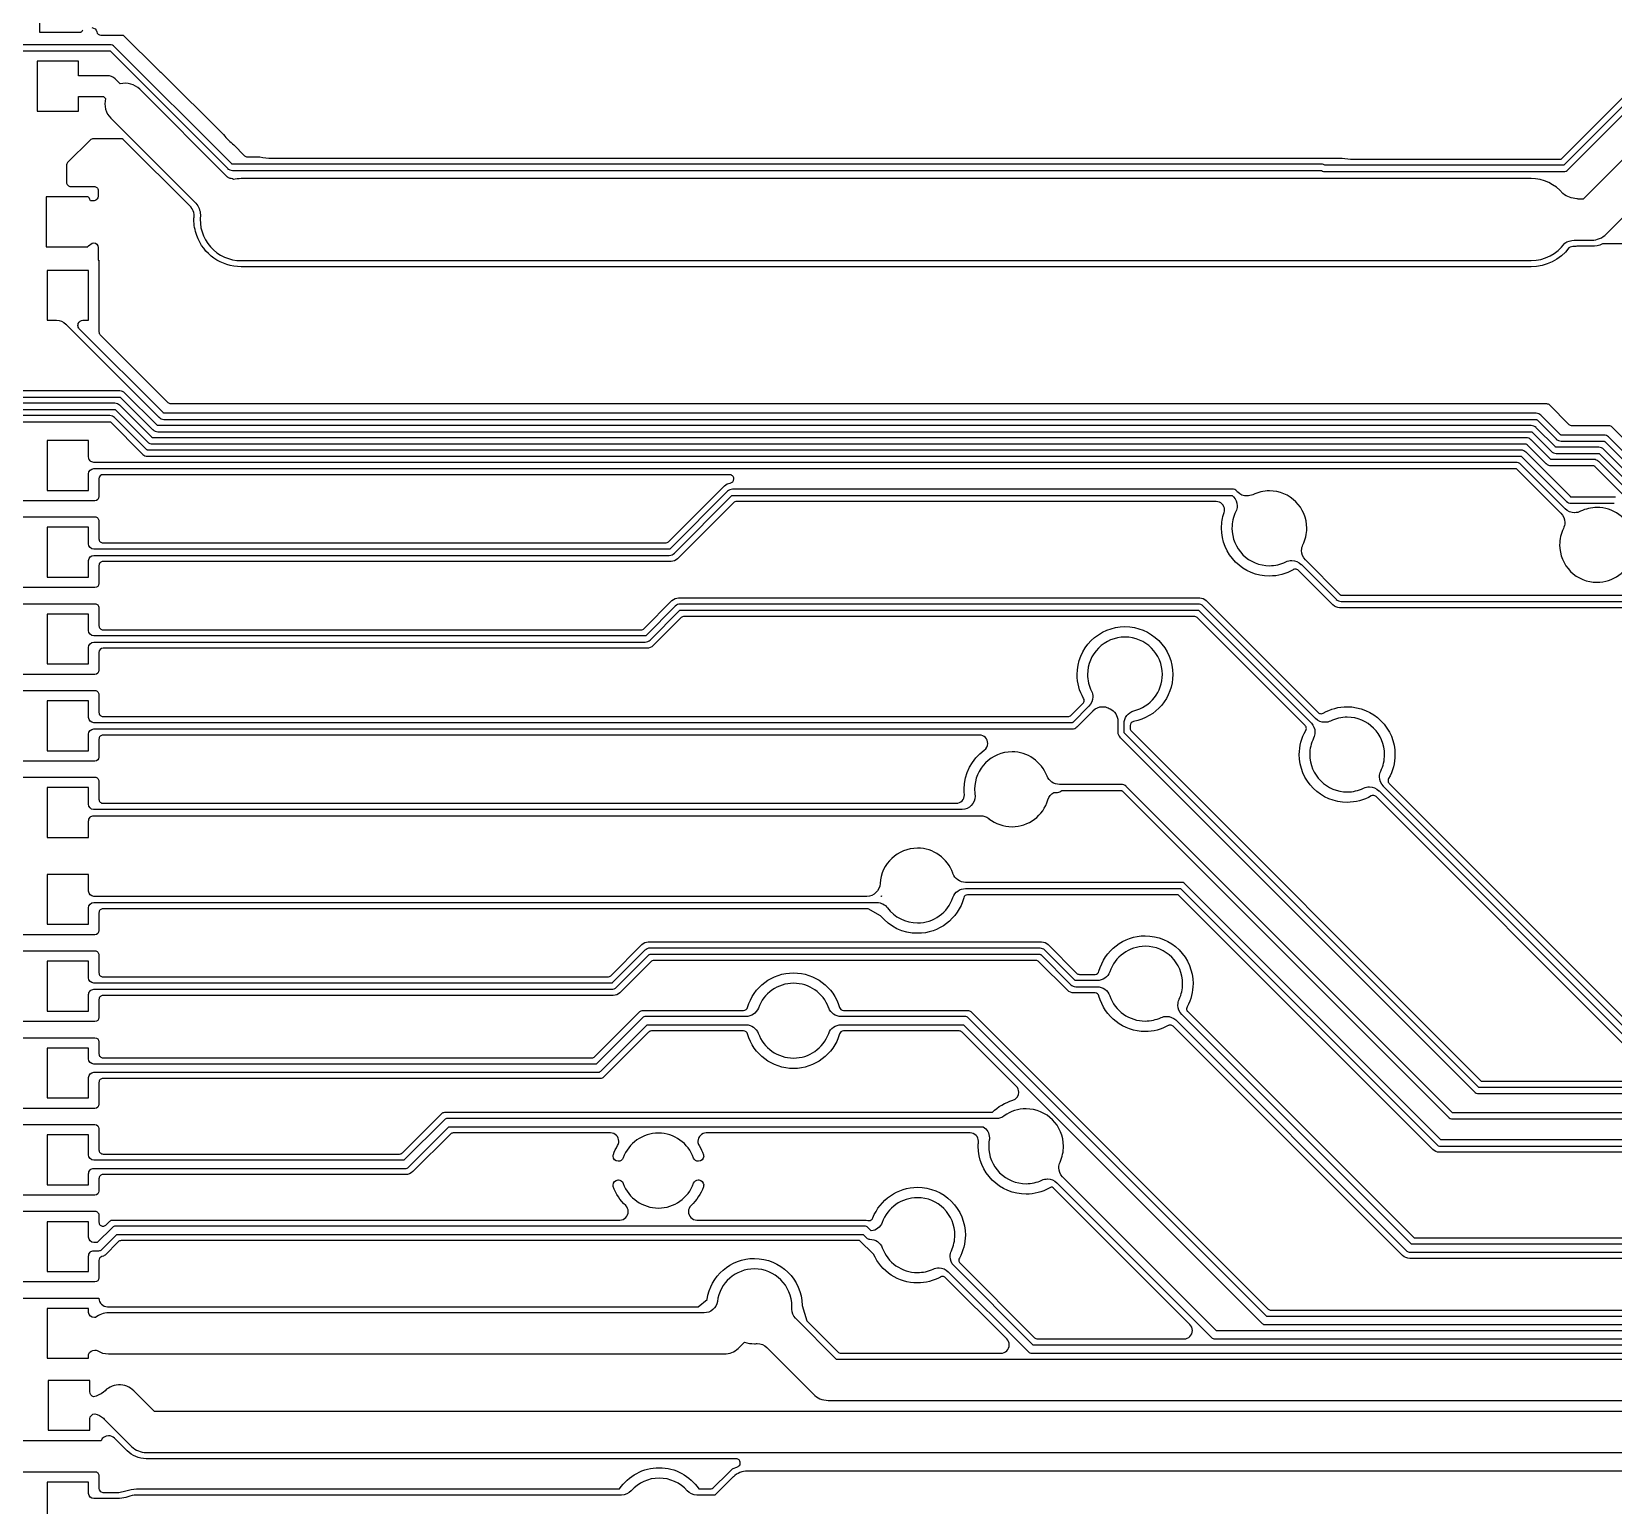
# Model space of a CAD drawing. Header units: millimetres. Extents: x 3227 to 3430, y -37 to 106.
# Drawn here: x 3337.65 to 3356.94, y 63.04 to 81.01 of the extents above; entities that cross this region are included whole.
import ezdxf

# ---------------------------------------------------------------- set-up
doc = ezdxf.new("R2010")
doc.units = ezdxf.units.MM
doc.header["$LTSCALE"] = 23.1
doc.layers.get('0').update_dxf_attribs({"linetype": 'CONTINUOUS'})

msp = doc.modelspace()

# ---------------------------------------------------------------- linework, layer by layer
for p, q in [((3348.019, 70.466), (3348.011, 70.466)), ((3350.648, 69.439), (3350.648, 69.439))]:
    msp.add_line(p, q)
at = {"linetype": 'Continuous'}
for points in [[(3337.748, 81.617), (3337.748, 81.009), (3338.255, 81.009), (3338.255, 81.012, 0.230906), (3338.277, 81.036, -0.325662)], [(3338.387, 81.063, -0.343273), (3338.446, 81.014, 0.363258), (3338.496, 80.973), (3338.77, 80.973), (3339.197, 80.545, 0.051854), (3339.237, 80.513), (3339.992, 79.758, 0.059582), (3340.118, 79.632), (3340.249, 79.501, 0.198874), (3340.284, 79.486), (3340.433, 79.486, 0.04997), (3340.582, 79.471), (3353.636, 79.471, 0.044522), (3353.771, 79.459), (3355.606, 79.459, 0.013427), (3355.646, 79.46), (3356.053, 79.46), (3356.053, 79.46), (3356.308, 79.46), (3357.849, 81)], [(3357.702, 80.748), (3356.339, 79.385), (3353.424, 79.385), (3353.423, 79.386, 0.208755), (3353.395, 79.397), (3340.102, 79.397), (3340.102, 79.397, -0.156243), (3340.094, 79.399, 0.011126), (3340.093, 79.4), (3338.651, 80.843, 0.208755), (3338.623, 80.854), (3336.766, 80.854, 0.013314)], [(3336.767, 80.779), (3338.609, 80.779), (3340.039, 79.35, 0.01977), (3340.041, 79.347, 0.19881), (3340.102, 79.322, 0.011045), (3340.104, 79.322), (3353.381, 79.322), (3353.382, 79.321, 0.208755), (3353.41, 79.31), (3356.352, 79.31, 0.215661), (3356.381, 79.321), (3357.755, 80.695)], [(3357.11, 79.506), (3356.576, 78.971), (3356.513, 78.971, 0.111155), (3356.497, 78.976, -0.155162), (3356.328, 79.038, 0.225185), (3355.94, 79.221), (3340.207, 79.221, 0.048242), (3340.112, 79.212, 0.182164), (3340.087, 79.222, -0.198961), (3340.043, 79.24, 0.017151), (3340.041, 79.241), (3338.971, 80.311, 0.26539), (3338.732, 80.376), (3338.67, 80.439, 0.204091), (3338.577, 80.476), (3338.224, 80.476), (3338.224, 80.653), (3337.718, 80.653), (3337.718, 80.045), (3338.224, 80.045), (3338.224, 80.222), (3338.527, 80.222), (3338.553, 80.197, 0.265562), (3338.618, 79.957), (3339.653, 78.922, 0.012939), (3339.654, 78.921, -0.16701), (3339.711, 78.781, 0.44958), (3340.207, 78.221), (3355.94, 78.221, 0.244778), (3356.35, 78.435, -0.144978), (3356.467, 78.469, 0.016179), (3356.469, 78.47, -0.005581), (3356.474, 78.469, 0.090644), (3356.487, 78.471), (3356.679, 78.471, 0.199542), (3356.856, 78.545), (3357.465, 79.154, -0.193098)], [(3358.642, 78.424), (3356.812, 78.424, -0.105372), (3356.679, 78.396), (3356.497, 78.396, -0.048457), (3356.475, 78.393, -0.00817), (3356.471, 78.393, 0.008084), (3356.467, 78.393, 0.121777), (3356.402, 78.378, -0.236981), (3355.94, 78.146), (3340.207, 78.146, -0.317134), (3339.665, 78.528, -0.086035), (3339.631, 78.722, -0.026656), (3339.635, 78.783, 0.15645), (3339.597, 78.871), (3339.596, 78.872), (3338.77, 79.698, 0.167277), (3338.739, 79.708), (3338.403, 79.708, 0.199011), (3338.368, 79.694), (3338.091, 79.417, 0.198814), (3338.077, 79.382), (3338.077, 79.176, 0.414253), (3338.127, 79.126), (3338.413, 79.126, -0.414257), (3338.463, 79.076), (3338.463, 79.012), (3338.463, 79.011, -0.414246), (3338.401, 78.949), (3338.4, 78.949), (3338.37, 78.949, -0.169387), (3338.361, 78.968, 0.281578), (3338.336, 78.999), (3338.336, 78.999), (3338.336, 78.999)], [(3337.83, 78.675), (3337.83, 78.391), (3338.313, 78.391, 0.09882), (3338.328, 78.391), (3338.336, 78.391), (3338.336, 78.393, 0.084231), (3338.346, 78.4, -0.094346), (3338.409, 78.44, -0.371405), (3338.463, 78.38), (3338.463, 78.228), (3338.473, 78.228), (3338.473, 77.353, 0.198804), (3338.488, 77.317), (3339.313, 76.492, 0.198733), (3339.349, 76.477), (3356.128, 76.477, -0.198889), (3356.163, 76.462), (3356.402, 76.224, 0.198729), (3356.437, 76.209), (3356.888, 76.209, -0.198889), (3356.924, 76.195), (3357.591, 75.527, 0.198874)], [(3357.564, 75.393), (3356.889, 76.068, 0.025695), (3356.886, 76.071, 0.182323), (3356.829, 76.094, 0.013626), (3356.827, 76.094), (3356.31, 76.094, 0.010872), (3356.308, 76.094, -0.182806), (3356.3, 76.097), (3356.299, 76.098), (3356.064, 76.333, 0.025474), (3356.061, 76.336, 0.182405), (3356.004, 76.359, 0.013626), (3356.002, 76.359), (3339.269, 76.359, 0.010985), (3339.268, 76.359, -0.182317), (3339.259, 76.362), (3339.259, 76.363), (3338.233, 77.389, -0.183723), (3338.216, 77.43, 0.009546), (3338.216, 77.431), (3338.216, 77.431, 0.167259), (3338.221, 77.455, -0.290521), (3338.276, 77.493), (3338.346, 77.493), (3338.346, 78.101), (3337.84, 78.101), (3337.84, 77.493), (3337.954, 77.493), (3337.955, 77.493, -0.198927), (3338.07, 77.446, 0.019881), (3338.072, 77.444), (3338.175, 77.341, 0.018729), (3338.181, 77.334, 0.035974), (3338.185, 77.33), (3339.205, 76.311, 0.012601), (3339.206, 76.31, 0.193371), (3339.266, 76.284, 0.013535), (3339.268, 76.284), (3356.001, 76.284, 0.010904), (3356.002, 76.284, -0.199065), (3356.011, 76.28, 0.019767), (3356.013, 76.278), (3356.245, 76.046, 0.012528), (3356.247, 76.045, 0.193372), (3356.306, 76.019, 0.013743), (3356.308, 76.019), (3356.825, 76.019, 0.010918), (3356.827, 76.019, -0.198989), (3356.836, 76.015, 0.019654), (3356.838, 76.014), (3357.51, 75.341, 0.012762)], [(3357.502, 75.243), (3356.828, 75.918, 0.012473), (3356.827, 75.919, 0.193337), (3356.767, 75.944, 0.013615), (3356.765, 75.944), (3356.246, 75.944, 0.010318), (3356.245, 75.944, -0.158343), (3356.238, 75.947), (3356.238, 75.948), (3356.003, 76.183, 0.012478), (3356.002, 76.184, 0.193457), (3355.942, 76.209, 0.013492), (3355.94, 76.209), (3339.19, 76.209, 0.010318), (3339.189, 76.209, -0.158343), (3339.182, 76.212), (3339.181, 76.213), (3338.79, 76.604, 0.012473), (3338.789, 76.605, 0.193322), (3338.729, 76.631, 0.01363), (3338.728, 76.631), (3336.744, 76.631, 0.010318)], [(3336.681, 76.406), (3338.664, 76.406, 0.011064), (3338.665, 76.406, -0.199189), (3338.674, 76.402, 0.019798), (3338.676, 76.401), (3339.065, 76.012, 0.012507), (3339.066, 76.01, 0.193368), (3339.126, 75.985, 0.013746), (3339.128, 75.985), (3355.877, 75.985, 0.010819), (3355.878, 75.985, -0.199108), (3355.887, 75.981, 0.019745), (3355.889, 75.979), (3356.121, 75.747, 0.012265), (3356.123, 75.745, 0.193447), (3356.183, 75.72, 0.013717), (3356.184, 75.72), (3356.701, 75.72, 0.011026), (3356.703, 75.72, -0.199348), (3356.712, 75.716, 0.019561), (3356.714, 75.714), (3357.401, 75.026, 0.221513)], [(3357.444, 75.09), (3356.765, 75.769, 0.025728), (3356.762, 75.772, 0.18246), (3356.705, 75.795, 0.013554), (3356.703, 75.795), (3356.186, 75.795, 0.010877), (3356.184, 75.795, -0.182387), (3356.176, 75.798), (3356.176, 75.799), (3355.94, 76.034, 0.02545), (3355.937, 76.037, 0.182297), (3355.88, 76.06, 0.01376), (3355.878, 76.06), (3339.13, 76.06, 0.010834), (3339.128, 76.06, -0.182502), (3339.12, 76.063), (3339.12, 76.063), (3338.727, 76.456, 0.025417), (3338.725, 76.458, 0.182532), (3338.667, 76.481, 0.013492), (3338.665, 76.481), (3336.683, 76.481, 0.010973)], [(3336.746, 76.556), (3338.726, 76.556, 0.010946), (3338.727, 76.556, -0.182157), (3338.736, 76.553), (3338.736, 76.552), (3339.127, 76.161, 0.012562), (3339.128, 76.16, 0.198844), (3339.19, 76.134, 0.016842), (3339.193, 76.134), (3355.939, 76.134, 0.011064), (3355.94, 76.134, -0.182253), (3355.948, 76.131), (3355.949, 76.131), (3356.183, 75.896, 0.012562), (3356.184, 75.895, 0.198844), (3356.246, 75.869, 0.016842), (3356.249, 75.869), (3356.763, 75.869, 0.01096), (3356.765, 75.869, -0.182157), (3356.773, 75.866), (3356.774, 75.866), (3357.448, 75.192, 0.012554)], [(3336.62, 76.256), (3338.602, 76.256, 0.010946), (3338.603, 76.256, -0.182157), (3338.612, 76.253), (3338.612, 76.253), (3339.004, 75.86, 0.025668), (3339.007, 75.858, 0.182347), (3339.064, 75.835, 0.013659), (3339.066, 75.835), (3355.815, 75.835, 0.01096), (3355.816, 75.835, -0.182169), (3355.824, 75.832), (3355.825, 75.831), (3356.369, 75.287, 0.025493), (3356.372, 75.284, 0.182455), (3356.429, 75.261, 0.013539), (3356.431, 75.261), (3356.955, 75.261)], [(3356.97, 75.336), (3356.432, 75.336, 0.011026), (3356.431, 75.336, -0.19907), (3356.422, 75.34, 0.019728), (3356.42, 75.342), (3355.879, 75.883, 0.012473), (3355.878, 75.884, 0.193319), (3355.818, 75.91, 0.01363), (3355.816, 75.91), (3339.068, 75.91, 0.010932), (3339.066, 75.91, -0.199204), (3339.058, 75.914, 0.019597), (3339.055, 75.915), (3338.666, 76.304, 0.012473), (3338.665, 76.306, 0.193322), (3338.605, 76.331, 0.01363), (3338.604, 76.331), (3336.621, 76.331, 0.010932)], [(3357.177, 74.899, 0.322066), (3356.744, 75.21, 0.113901), (3356.544, 75.163, 0.009594), (3356.543, 75.163, -0.112624), (3356.473, 75.146, 0.01027), (3356.471, 75.146, -0.198973), (3356.357, 75.194, 0.011829), (3356.355, 75.195), (3355.816, 75.735, 0.015489), (3355.814, 75.736, 0.19257), (3355.754, 75.76, 0.010978), (3355.753, 75.76), (3338.413, 75.76, 0.00989), (3338.412, 75.76, -0.414243), (3338.346, 75.826, 0.011439), (3338.346, 75.827), (3338.346, 76.027), (3337.84, 76.027), (3337.84, 75.419), (3338.346, 75.419), (3338.346, 75.618, 0.01482), (3338.346, 75.62, -0.401783), (3338.409, 75.685), (3355.754, 75.685), (3355.755, 75.685, -0.185109), (3355.763, 75.682, 0.012408), (3355.764, 75.68), (3356.302, 75.142, 0.012955), (3356.303, 75.141, -0.19697), (3356.351, 75.027, 0.010246), (3356.351, 75.026, -0.114659), (3356.334, 74.954), (3356.334, 74.954, 0.114258), (3356.288, 74.753, 0.414217), (3356.744, 74.297, 0.321082), (3357.176, 74.606, -0.316363)], [(3337.051, 75.095), (3338.423, 75.095, -0.414253), (3338.473, 75.045), (3338.473, 74.827, 0.414254), (3338.523, 74.777), (3345.383, 74.777, 0.198804), (3345.418, 74.792), (3346.102, 75.475, -0.172785), (3346.17, 75.508), (3346.171, 75.508, 0.383858), (3346.216, 75.558), (3346.216, 75.56, 0.414257), (3346.166, 75.61), (3338.523, 75.61, 0.414081), (3338.473, 75.56), (3338.473, 75.342, -0.414105), (3338.423, 75.292), (3337.051, 75.292, -0.414105)], [(3359.437, 74.138), (3353.626, 74.138, 0.010834), (3353.625, 74.138, -0.182502), (3353.617, 74.141), (3353.616, 74.142), (3353.188, 74.57, -0.196566), (3353.141, 74.684, 0.015401), (3353.141, 74.686, -0.108539), (3353.157, 74.754, 0.115565), (3353.205, 74.957, 0.414201), (3352.748, 75.413, 0.115311), (3352.546, 75.366, -0.112536), (3352.475, 75.35, 0.01552), (3352.473, 75.35, -0.189733), (3352.363, 75.395, 0.004553), (3352.361, 75.397, 0.016272), (3352.359, 75.399), (3352.338, 75.42, 0.218493), (3352.31, 75.433), (3346.202, 75.433, 0.01338), (3346.2, 75.433, 0.193567), (3346.14, 75.407), (3346.14, 75.407), (3346.14, 75.407), (3345.438, 74.705), (3345.438, 74.705, -0.174256), (3345.431, 74.701, 0.009757), (3345.43, 74.701), (3338.411, 74.701, -0.409137), (3338.346, 74.767, 0.014883), (3338.346, 74.769), (3338.346, 74.968), (3337.84, 74.968), (3337.84, 74.36), (3338.346, 74.36), (3338.346, 74.562, -0.406183), (3338.412, 74.626, 0.019344), (3338.414, 74.626), (3345.427, 74.626, 0.016814), (3345.429, 74.626, 0.198863), (3345.491, 74.652), (3345.491, 74.652), (3345.491, 74.652), (3346.193, 75.354), (3346.193, 75.354), (3346.193, 75.354, -0.199005), (3346.202, 75.358, 0.010898), (3346.204, 75.358), (3352.294, 75.358), (3352.311, 75.341, -0.189233), (3352.355, 75.231, 0.010317), (3352.355, 75.229, -0.112563), (3352.339, 75.159, 0.115314), (3352.292, 74.957, 0.414216), (3352.748, 74.5, 0.114093), (3352.948, 74.547, 0.008792), (3352.949, 74.547, -0.112624), (3353.02, 74.564, 0.01027), (3353.021, 74.564, -0.198926), (3353.136, 74.516, 0.017151), (3353.138, 74.514), (3353.562, 74.09, 0.012507), (3353.563, 74.089, 0.193368), (3353.623, 74.063, 0.013746), (3353.625, 74.063), (3359.422, 74.063)], [(3359.37, 73.987), (3353.604, 73.987, -0.198955), (3353.524, 74.021), (3353.101, 74.444, 0.199129), (3353.066, 74.458, 0.133372), (3353.04, 74.452), (3353.04, 74.451, -0.131516), (3352.749, 74.373), (3352.748, 74.373, -0.414217), (3352.165, 74.957), (3352.165, 74.957, -0.083052), (3352.196, 75.147, 0.08302), (3352.202, 75.18, 0.413723), (3352.1, 75.282), (3346.249, 75.282, 0.198804), (3346.214, 75.267), (3345.53, 74.584, -0.198961), (3345.45, 74.551), (3338.523, 74.551, 0.414254), (3338.473, 74.501), (3338.473, 74.283, -0.414106), (3338.423, 74.233), (3337.051, 74.233, -0.414253)], [(3337.051, 74.036), (3338.423, 74.036, -0.414253), (3338.473, 73.986), (3338.473, 73.768, 0.414253), (3338.523, 73.718), (3345.086, 73.718, 0.199074), (3345.121, 73.733), (3345.462, 74.074, -0.198617), (3345.542, 74.107), (3345.543, 74.107), (3351.899, 74.107), (3351.899, 74.107, -0.198322), (3351.979, 74.074), (3353.344, 72.709, 0.198941), (3353.379, 72.694, 0.131984), (3353.404, 72.701), (3353.405, 72.701, -0.131724), (3353.697, 72.779), (3353.697, 72.779, -0.414217), (3354.28, 72.196, -0.131723), (3354.202, 71.904), (3354.202, 71.904, 0.132134), (3354.195, 71.879, 0.198804), (3354.21, 71.843), (3357.336, 68.717, 0.198847)], [(3357.315, 68.631), (3354.141, 71.805, 0.034886), (3354.138, 71.809, -0.198934), (3354.09, 71.923, 0.01537), (3354.09, 71.926, -0.107436), (3354.106, 71.993, 0.115894), (3354.153, 72.196, 0.414201), (3353.697, 72.652, 0.116364), (3353.493, 72.604, -0.107787), (3353.425, 72.589, 0.01027), (3353.424, 72.589, -0.194769), (3353.311, 72.635, 0.003705), (3353.309, 72.637, 0.019573), (3353.307, 72.639), (3351.941, 74.005, 0.012473), (3351.94, 74.006, 0.193337), (3351.88, 74.032, 0.013615), (3351.878, 74.032), (3345.565, 74.032, 0.011039), (3345.563, 74.032, 0.198751), (3345.502, 74.006), (3345.502, 74.006), (3345.501, 74.006), (3345.142, 73.646, -0.184804), (3345.134, 73.643), (3345.133, 73.643), (3338.41, 73.643, -0.404716), (3338.346, 73.708, 0.011439), (3338.346, 73.71), (3338.346, 73.909), (3337.84, 73.909), (3337.84, 73.301), (3338.346, 73.301), (3338.346, 73.5, 0.01482), (3338.346, 73.502, -0.409137), (3338.411, 73.568), (3345.131, 73.568, 0.011013), (3345.133, 73.568, 0.198451), (3345.195, 73.593), (3345.195, 73.593), (3345.195, 73.593), (3345.195, 73.593), (3345.555, 73.953), (3345.555, 73.953), (3345.555, 73.953, -0.184663), (3345.563, 73.957), (3345.563, 73.957), (3351.876, 73.957, 0.01096), (3351.878, 73.957, -0.182157), (3351.886, 73.954), (3351.887, 73.953), (3353.26, 72.579, -0.186189), (3353.304, 72.471, 0.015564), (3353.304, 72.469, -0.114577), (3353.287, 72.397, 0.009688), (3353.287, 72.396, 0.11392), (3353.24, 72.196, 0.414217), (3353.697, 71.74, 0.113987), (3353.897, 71.786, 0.008928), (3353.898, 71.786, -0.112602), (3353.968, 71.803, 0.010246), (3353.969, 71.803, -0.198926), (3354.084, 71.755, 0.03502), (3354.088, 71.752), (3357.263, 68.577, 0.015832)], [(3337.051, 72.977), (3338.423, 72.977, -0.414253), (3338.473, 72.927), (3338.473, 72.71, 0.414254), (3338.523, 72.66), (3350.293, 72.66, 0.198705), (3350.328, 72.674), (3350.474, 72.82, 0.199143), (3350.489, 72.855, 0.131116), (3350.482, 72.88), (3350.481, 72.881, -0.131623), (3350.403, 73.173, -0.414217), (3350.987, 73.756, -0.414217), (3351.57, 73.173, -0.361953), (3351.092, 72.599), (3351.091, 72.599, 0.362201), (3351.05, 72.55), (3351.05, 72.515, 0.199011), (3351.065, 72.48), (3355.333, 68.212)], [(3357.242, 68.49), (3354.049, 71.683, 0.198959), (3354.014, 71.698, 0.131942), (3353.989, 71.691), (3353.989, 71.691, -0.131724), (3353.697, 71.613, -0.414217), (3353.113, 72.196), (3353.113, 72.196, -0.131492), (3353.191, 72.488), (3353.192, 72.488, 0.132643), (3353.199, 72.514, 0.198951), (3353.184, 72.549), (3351.866, 73.866, 0.198987), (3351.831, 73.881), (3345.61, 73.881, 0.199074), (3345.575, 73.866), (3345.234, 73.525, -0.198605), (3345.154, 73.492), (3345.154, 73.492)], [(3373.1, 68.136), (3355.301, 68.136), (3350.978, 72.459, 0.011039), (3350.977, 72.46, -0.156117), (3350.975, 72.467), (3350.975, 72.468), (3350.975, 72.57, 0.01418), (3350.975, 72.572, -0.337024), (3351.094, 72.729, 0.346416), (3351.443, 73.173, 0.414201), (3350.987, 73.629, 0.414217), (3350.53, 73.173, 0.115765), (3350.578, 72.97, -0.11131), (3350.594, 72.9, 0.015385), (3350.594, 72.898, -0.192161), (3350.547, 72.786), (3350.349, 72.588), (3350.348, 72.587, -0.199133), (3350.34, 72.584, 0.010798), (3350.338, 72.584), (3338.413, 72.584, 0.013946), (3338.412, 72.584, -0.406183), (3338.346, 72.648), (3338.346, 72.85), (3337.84, 72.85), (3337.84, 72.242), (3338.346, 72.242), (3338.346, 72.443, -0.401783), (3338.409, 72.509), (3350.34, 72.509, 0.013479), (3350.341, 72.509, 0.193609), (3350.401, 72.534), (3350.402, 72.535), (3350.598, 72.731, 0.009099), (3350.599, 72.732, -0.198934), (3350.714, 72.78, 0.010304), (3350.715, 72.78, -0.105665), (3350.781, 72.765, 0.01415), (3350.805, 72.754, -0.293466), (3350.9, 72.606, 0.010951), (3350.9, 72.605), (3350.9, 72.469, 0.011026), (3350.9, 72.468, 0.198799), (3350.925, 72.406, 0.019953), (3350.927, 72.404), (3355.258, 68.073, 0.210376), (3355.286, 68.061), (3373.098, 68.061, 0.011039)], [(3345.154, 73.492), (3338.523, 73.492, 0.414106), (3338.473, 73.442), (3338.473, 73.224, -0.414074), (3338.423, 73.174), (3337.051, 73.174, -0.414095)], [(3349.212, 72.433), (3338.523, 72.433, 0.414254), (3338.473, 72.383), (3338.473, 72.165, -0.414106), (3338.423, 72.115), (3337.051, 72.115, -0.414253), (3337.001, 72.165), (3337.001, 72.582, 0.414253), (3336.951, 72.632), (3320.841, 72.632, 0.414105), (3320.791, 72.582, 0.199074), (3320.805, 72.547), (3320.889, 72.463, -0.015467), (3320.894, 72.459), (3321.002, 72.351, 0.199314), (3321.037, 72.336), (3331.721, 72.336), (3331.721, 72.336, -0.198406), (3331.801, 72.303), (3332.488, 71.615, 0.199129), (3332.524, 71.601)], [(3332.524, 71.601), (3336.951, 71.601, 0.414081), (3337.001, 71.651), (3337.001, 71.869, -0.414106), (3337.051, 71.919), (3338.423, 71.919, -0.414253), (3338.473, 71.869), (3338.473, 71.651, 0.414228), (3338.523, 71.601), (3348.927, 71.601, 0.413922), (3349.029, 71.703, 0.026136), (3349.029, 71.713, -0.025561), (3349.025, 71.773, -0.24279), (3349.271, 72.248, 0.242489), (3349.314, 72.331, 0.414161), (3349.212, 72.433), (3349.212, 72.433)], [(3373.002, 67.827), (3354.983, 67.827), (3351.003, 71.807, 0.025668), (3351, 71.809, 0.182347), (3350.943, 71.832, 0.013659), (3350.941, 71.832), (3350.22, 71.832, 0.011039), (3350.218, 71.832, 0.032403), (3350.209, 71.832, 0.046265), (3350.202, 71.832, 0.011918), (3350.191, 71.832, 0.028612), (3350.187, 71.832, -0.303268), (3350.036, 71.933, 0.31276), (3349.609, 72.229, 0.414198), (3349.153, 71.773, 0.033862), (3349.157, 71.711, 0.009916), (3349.157, 71.71, -0.031368), (3349.158, 71.69, 0.015419), (3349.158, 71.688, -0.405352), (3349.001, 71.525), (3338.408, 71.525, -0.399425), (3338.346, 71.591), (3338.346, 71.792), (3337.84, 71.792), (3337.84, 71.184), (3338.346, 71.184), (3338.346, 71.383, 0.011488), (3338.346, 71.384, -0.414243), (3338.412, 71.45, 0.016871), (3338.414, 71.45), (3348.994, 71.45, 0.016861), (3348.996, 71.45, 0.006707), (3349.002, 71.45), (3349.223, 71.45, 0.01418), (3349.224, 71.45, -0.169185), (3349.325, 71.415, 0.017462), (3349.327, 71.413, 0.167777), (3349.609, 71.316, 0.332918), (3350.047, 71.644, -0.185114), (3350.12, 71.735), (3350.163, 71.735, 0.010891), (3350.164, 71.735, 0.197676), (3350.218, 71.757), (3350.218, 71.757, -0.141634), (3350.218, 71.757), (3350.218, 71.757), (3350.94, 71.757, 0.010932), (3350.941, 71.757, -0.199204), (3350.95, 71.754, 0.019597), (3350.952, 71.752), (3354.94, 67.764, 0.210077), (3354.968, 67.752), (3373.001, 67.752, 0.010905)], [(3373.142, 67.495), (3354.838, 67.495), (3351.708, 70.625, 0.208773), (3351.68, 70.636), (3349.043, 70.636, 0.010987), (3349.042, 70.636, -0.32084), (3348.888, 70.746, 0.013655), (3348.888, 70.747, 0.319672), (3348.456, 71.054, 0.399151), (3348.001, 70.622, 0.009414), (3348, 70.621, -0.399815), (3347.838, 70.466, 0.010937), (3347.837, 70.466), (3338.411, 70.466, -0.401102), (3338.346, 70.53), (3338.346, 70.733), (3337.84, 70.733), (3337.84, 70.125), (3338.346, 70.125), (3338.346, 70.325, -0.404715), (3338.41, 70.391), (3347.964, 70.391, -0.23057), (3348.09, 70.326), (3348.09, 70.326, 0.236997), (3348.456, 70.142, 0.322177), (3348.889, 70.453, -0.316837), (3349.042, 70.561, 0.01424), (3349.044, 70.561), (3351.666, 70.561), (3354.794, 67.433, 0.218493), (3354.822, 67.42)], [(3350.365, 69.288), (3350.365, 69.288, -0.198397), (3350.285, 69.321), (3349.937, 69.669, 0.198876), (3349.902, 69.684), (3345.241, 69.684, 0.198804), (3345.205, 69.669), (3344.826, 69.29, -0.198962), (3344.746, 69.257), (3338.523, 69.257, 0.414254), (3338.473, 69.207), (3338.473, 68.989, -0.414106), (3338.423, 68.939), (3337.051, 68.939, -0.414253), (3337.001, 68.989), (3337.001, 69.207, 0.414254), (3336.951, 69.257), (3332.733, 69.257, -0.198955), (3332.653, 69.29), (3331.187, 70.756, 0.198826), (3331.151, 70.771), (3321.486, 70.771)], [(3373.178, 67.345), (3354.822, 67.345, -0.198977), (3354.742, 67.378), (3351.635, 70.485), (3349.068, 70.485, 0.339292), (3349.02, 70.448), (3349.02, 70.447, -0.33928), (3348.456, 70.015), (3348.456, 70.015, -0.22552), (3348.004, 70.23), (3347.853, 70.315), (3338.523, 70.315, 0.414254), (3338.473, 70.265), (3338.473, 70.048, -0.414106), (3338.423, 69.998), (3337.051, 69.998, -0.414253)], [(3337.051, 69.801), (3338.423, 69.801, -0.414253), (3338.473, 69.751), (3338.473, 69.533, 0.414254), (3338.523, 69.483), (3344.679, 69.483, 0.199074), (3344.714, 69.498), (3345.093, 69.877, -0.198967), (3345.173, 69.91), (3349.969, 69.91, -0.19896), (3350.049, 69.877), (3350.397, 69.529, 0.198959), (3350.433, 69.514), (3350.622, 69.514, 0.341008), (3350.67, 69.552), (3350.67, 69.552, -0.339407), (3351.234, 69.985, -0.414217), (3351.817, 69.401), (3351.817, 69.401)], [(3383.941, 69.788), (3375.915, 69.788, 0.212306), (3375.877, 69.773), (3375.877, 69.773), (3372.328, 66.225), (3354.481, 66.225), (3351.679, 69.026, -0.194629), (3351.633, 69.139, 0.010258), (3351.633, 69.14, -0.109172), (3351.648, 69.209, 0.01179), (3351.648, 69.21, 0.108308), (3351.69, 69.401, 0.414202), (3351.234, 69.857, 0.322725), (3350.801, 69.545, -0.315279), (3350.648, 69.439), (3350.648, 69.439)], [(3354.822, 67.42), (3373.143, 67.42, 0.01329), (3373.145, 67.42, 0.193629), (3373.205, 67.446), (3373.205, 67.446), (3373.205, 67.446), (3375.666, 69.907), (3375.666, 69.907, -0.170693), (3375.673, 69.91, 0.009693), (3375.674, 69.91), (3377.804, 69.91, 0.10737), (3377.82, 69.909, 0.016594), (3377.831, 69.91), (3378.108, 69.91, 0.010937), (3378.109, 69.91), (3397.977, 69.91, 0.208774)], [(3350.648, 69.439), (3350.386, 69.439), (3350.385, 69.439, -0.185358), (3350.377, 69.442, 0.012374), (3350.376, 69.443), (3350.011, 69.809, 0.015555), (3350.009, 69.81, 0.183003), (3349.952, 69.834, 0.022056), (3349.949, 69.834), (3345.194, 69.834, 0.01338), (3345.192, 69.834, 0.193567), (3345.132, 69.809), (3345.132, 69.809), (3345.132, 69.809), (3344.734, 69.411), (3344.734, 69.411, -0.170695), (3344.727, 69.408, 0.009666), (3344.725, 69.408), (3338.409, 69.408, -0.40204), (3338.346, 69.473), (3338.346, 69.674), (3337.84, 69.674), (3337.84, 69.066), (3338.346, 69.066), (3338.346, 69.265, 0.011488), (3338.346, 69.267, -0.414243), (3338.412, 69.332, 0.013608), (3338.413, 69.333), (3344.723, 69.333, 0.016922), (3344.725, 69.332, 0.197705), (3344.787, 69.358), (3344.787, 69.358), (3345.185, 69.756), (3345.185, 69.756), (3345.185, 69.756, -0.199005), (3345.194, 69.759, 0.010898), (3345.195, 69.759), (3349.946, 69.759, 0.016907), (3349.949, 69.759, -0.199244), (3349.957, 69.756, 0.012338), (3349.959, 69.755), (3350.324, 69.389, 0.015514), (3350.325, 69.388, 0.192769), (3350.386, 69.363, 0.01086), (3350.387, 69.364), (3350.646, 69.364, 0.016861), (3350.648, 69.363, -0.32084), (3350.802, 69.253, 0.010118), (3350.802, 69.252, 0.320062), (3351.234, 68.945, 0.109963), (3351.427, 68.988, -0.106953), (3351.495, 69.002, 0.01552), (3351.497, 69.002, -0.187303), (3351.606, 68.958), (3354.425, 66.139, 0.2074), (3354.462, 66.125)], [(3354.462, 66.125), (3372.349, 66.125, 0.200121), (3372.385, 66.139), (3375.933, 69.688), (3383.94, 69.688)], [(3337.051, 68.742), (3338.423, 68.742, -0.414105), (3338.473, 68.692), (3338.473, 68.546, 0.414253), (3338.523, 68.496), (3344.486, 68.496, 0.198804), (3344.521, 68.511), (3345.071, 69.061, -0.198987), (3345.106, 69.075), (3346.336, 69.075, 0.333951), (3346.384, 69.111), (3346.384, 69.112, -0.333734), (3346.944, 69.533, -0.333735), (3347.505, 69.112), (3347.505, 69.111, 0.334013), (3347.553, 69.075), (3349.07, 69.075, -0.198804), (3349.105, 69.061), (3352.734, 65.432, 0.198959), (3352.769, 65.417)], [(3373.503, 65.342), (3352.717, 65.342), (3349.074, 68.985, 0.207121), (3349.037, 69), (3347.527, 69, 0.01395), (3347.526, 69, -0.314942), (3347.373, 69.106, 0.019718), (3347.372, 69.109, 0.313173), (3346.944, 69.406, 0.316696), (3346.515, 69.103, -0.308328), (3346.364, 69), (3345.139, 69, 0.203655), (3345.103, 68.985), (3345.102, 68.985), (3344.538, 68.42), (3338.409, 68.42, -0.401521), (3338.346, 68.486), (3338.346, 68.615), (3337.84, 68.615), (3337.84, 68.007), (3338.346, 68.007), (3338.346, 68.256, -0.406183), (3338.412, 68.32, 0.018892), (3338.414, 68.32), (3344.557, 68.32, 0.203655), (3344.593, 68.334), (3344.594, 68.335), (3345.158, 68.9), (3346.366, 68.9, -0.301915), (3346.514, 68.797, 0.317699), (3346.944, 68.493, 0.315166), (3347.373, 68.793, -0.314175), (3347.525, 68.9, 0.010212), (3347.527, 68.9), (3349.018, 68.9), (3352.661, 65.256, 0.207121), (3352.698, 65.242)], [(3372.349, 66.049), (3354.46, 66.049, -0.198941), (3354.371, 66.086), (3351.575, 68.882, 0.198941), (3351.54, 68.896, 0.127072), (3351.516, 68.89), (3351.515, 68.89, -0.126517), (3351.234, 68.817), (3351.234, 68.817, -0.339523), (3350.67, 69.25), (3350.67, 69.251, 0.341037), (3350.622, 69.288), (3350.365, 69.288)], [(3351.817, 69.401), (3351.817, 69.401, -0.126311), (3351.745, 69.12), (3351.745, 69.119, 0.127168), (3351.738, 69.095, 0.198989), (3351.753, 69.06), (3354.512, 66.3)], [(3337.051, 67.683), (3338.423, 67.683, -0.414095), (3338.473, 67.633), (3338.473, 67.373, 0.414254), (3338.523, 67.323), (3342.14, 67.323, 0.198889), (3342.175, 67.338), (3342.655, 67.817, -0.198826), (3342.69, 67.832), (3349.37, 67.832, -0.125466), (3349.618, 67.978, 0.333701), (3349.692, 68.076, 0.198981), (3349.662, 68.148), (3349.001, 68.809, 0.198842), (3348.965, 68.824), (3347.553, 68.824, 0.333829), (3347.505, 68.788), (3347.505, 68.787, -0.333733), (3346.944, 68.366, -0.333733), (3346.384, 68.787), (3346.384, 68.788, 0.333721), (3346.336, 68.824), (3345.211, 68.824, 0.198889), (3345.175, 68.809), (3344.625, 68.259, -0.198814), (3344.59, 68.245), (3338.523, 68.245, 0.414254), (3338.473, 68.195), (3338.473, 67.93, -0.414105), (3338.423, 67.88), (3337.051, 67.88, -0.414105)], [(3355.333, 68.212), (3373.053, 68.212, 0.198804)], [(3352.698, 65.242), (3373.521, 65.242, 0.212306), (3373.559, 65.256), (3373.559, 65.256), (3375.502, 67.198), (3375.961, 67.198, 0.200121), (3375.997, 67.213), (3376.682, 67.898, 0.010376), (3376.683, 67.899, -0.19892), (3376.868, 67.976), (3376.869, 67.976), (3378.916, 67.976), (3379.209, 67.682, 0.207121)], [(3348.456, 65.75), (3348.456, 65.75, -0.298954), (3347.921, 66.102), (3347.748, 66.266, 0.035557), (3347.741, 66.266), (3338.744, 66.266, 0.198889), (3338.709, 66.252), (3338.548, 66.091, -0.124032), (3338.527, 66.078), (3338.509, 66.073, 0.331067), (3338.473, 66.025), (3338.473, 65.812, -0.414074), (3338.423, 65.762), (3337.051, 65.762, -0.414095), (3337.001, 65.812), (3337.001, 66.03, 0.414253), (3336.951, 66.08), (3332.459, 66.08, -0.198977), (3332.379, 66.113), (3330.658, 67.834, 0.198814), (3330.623, 67.849), (3321.699, 67.849)], [(3373.575, 65.167), (3352.103, 65.167), (3350.224, 67.045, -0.189627), (3350.18, 67.156, 0.010258), (3350.18, 67.157, -0.10918), (3350.195, 67.225), (3350.195, 67.225, 0.109003), (3350.237, 67.418, 0.4142), (3349.781, 67.874, 0.157646), (3349.514, 67.788, 0.008824), (3349.513, 67.787, -0.158176), (3349.418, 67.756, 0.013871), (3349.416, 67.756), (3349.174, 67.756, 0.004211), (3349.17, 67.756, 0.010562), (3349.169, 67.756), (3342.721, 67.756, 0.200121), (3342.686, 67.741), (3342.192, 67.247), (3338.411, 67.247, -0.408532), (3338.346, 67.313, 0.014883), (3338.346, 67.315), (3338.346, 67.556), (3337.84, 67.556), (3337.84, 66.948), (3338.346, 66.948), (3338.346, 67.079, 0.017681), (3338.346, 67.082, -0.414243), (3338.412, 67.147, 0.009471), (3338.413, 67.147), (3342.21, 67.147, 0.212306), (3342.248, 67.162), (3342.248, 67.162), (3342.742, 67.656), (3349.257, 67.656, -0.255622), (3349.333, 67.52, 0.010363), (3349.333, 67.518, -0.041103), (3349.331, 67.492, 0.012857), (3349.33, 67.49, 0.04008), (3349.325, 67.418, 0.414217), (3349.781, 66.961, 0.108131), (3349.972, 67.003, 0.013293), (3349.973, 67.004, -0.109237), (3350.042, 67.019, 0.015505), (3350.044, 67.019, -0.19389), (3350.156, 66.972), (3352.044, 65.084, 0.215987), (3352.082, 65.067), (3373.596, 65.067, 0.200121)], [(3349.098, 67.58), (3345.88, 67.58, 0.414012), (3345.778, 67.478, 0.138245), (3345.793, 67.425, -0.052387), (3345.846, 67.315, -0.068219), (3345.849, 67.298, 0.014104), (3345.849, 67.296, -0.411615), (3345.787, 67.234), (3345.785, 67.234, 0.010771), (3345.784, 67.234, -0.304994), (3345.726, 67.273, 0.317547), (3345.296, 67.577, 0.315454), (3344.867, 67.276, 0.009177), (3344.866, 67.275, -0.313567), (3344.808, 67.234), (3344.807, 67.234, 0.010699), (3344.805, 67.234, -0.409256), (3344.743, 67.295, 0.009477), (3344.743, 67.297, -0.086269), (3344.747, 67.318, 0.009439), (3344.747, 67.319, -0.050758), (3344.798, 67.425, 0.138031), (3344.813, 67.478, 0.413715), (3344.711, 67.58), (3342.794, 67.58, 0.198766), (3342.759, 67.566), (3342.301, 67.108, -0.198933), (3342.212, 67.072), (3338.523, 67.072, 0.414254), (3338.473, 67.022), (3338.473, 66.871, -0.414106), (3338.423, 66.821), (3337.051, 66.821, -0.414253)], [(3349.921, 65.068), (3351.707, 65.068, 0.414078), (3351.809, 65.17, 0.19895), (3351.779, 65.242), (3350.109, 66.911, 0.198991), (3350.091, 66.919, 0.127271), (3350.079, 66.916), (3350.062, 66.906, -0.126524), (3349.781, 66.834, -0.414218), (3349.197, 67.417), (3349.197, 67.418, -0.022197), (3349.2, 67.469, 0.022548), (3349.2, 67.478, 0.414233), (3349.098, 67.58), (3349.098, 67.58)], [(3337.051, 66.625), (3338.423, 66.625, -0.414253), (3338.473, 66.574), (3338.473, 66.492, 0.414253), (3338.523, 66.442, 0.199011), (3338.558, 66.457), (3338.605, 66.503, -0.198959), (3338.64, 66.518), (3344.827, 66.518, 0.414088), (3344.929, 66.62, 0.207734), (3344.897, 66.694, -0.119897), (3344.746, 66.925, -0.073), (3344.743, 66.943, 0.009527), (3344.743, 66.944, -0.405586), (3344.804, 67.007), (3344.806, 67.007, 0.010675), (3344.808, 67.007, -0.316052), (3344.866, 66.965, 0.018444), (3344.867, 66.963, 0.314416), (3345.296, 66.664, 0.317123), (3345.726, 66.967, -0.30504), (3345.783, 67.007), (3345.789, 67.007, -0.394784), (3345.849, 66.945, 0.009487), (3345.848, 66.944, -0.086681), (3345.845, 66.923), (3345.845, 66.923, -0.118853), (3345.694, 66.694, 0.207695), (3345.662, 66.62, 0.414304), (3345.764, 66.518), (3345.764, 66.518), (3347.814, 66.518), (3347.814, 66.518, -0.071491), (3347.85, 66.513, 0.071454), (3347.864, 66.511, 0.310945), (3347.912, 66.543, -0.310056), (3348.456, 66.917, -0.414217), (3349.04, 66.334), (3349.04, 66.333, -0.1263), (3348.967, 66.052), (3348.967, 66.052, 0.127096), (3348.961, 66.027, 0.199011), (3348.975, 65.992), (3349.885, 65.082, 0.198987), (3349.921, 65.068)], [(3375.793, 64.992), (3349.869, 64.992), (3348.899, 65.961, -0.189452), (3348.855, 66.072, 0.010282), (3348.855, 66.073, -0.10918), (3348.87, 66.141), (3348.87, 66.142, 0.108699), (3348.912, 66.334, 0.414217), (3348.456, 66.79, 0.316696), (3348.026, 66.488, -0.28029), (3347.892, 66.385), (3347.85, 66.427, 0.213206), (3347.812, 66.442), (3338.673, 66.442, 0.203655), (3338.637, 66.428), (3338.636, 66.427), (3338.452, 66.243), (3338.409, 66.243, -0.393533), (3338.346, 66.307), (3338.346, 66.497), (3337.84, 66.497), (3337.84, 65.889), (3338.346, 65.889), (3338.346, 66.078, -0.414243), (3338.412, 66.143, 0.013273), (3338.413, 66.143), (3338.472, 66.143, 0.203546), (3338.508, 66.158), (3338.509, 66.158), (3338.692, 66.342), (3347.794, 66.342), (3347.836, 66.3, 0.208823), (3347.873, 66.284), (3347.873, 66.284, 0.010637), (3347.875, 66.284, -0.311004), (3348.027, 66.179, 0.316309), (3348.456, 65.877, 0.108695), (3348.648, 65.919), (3348.648, 65.92, -0.109174), (3348.717, 65.935, 0.01549), (3348.719, 65.935, -0.19561), (3348.832, 65.887), (3348.832, 65.887), (3349.81, 64.909, 0.216003), (3349.848, 64.892)], [(3349.848, 64.892), (3375.814, 64.892, 0.200121), (3375.85, 64.907), (3376.301, 65.358, 0.010376), (3376.302, 65.359, -0.194414), (3376.483, 65.436), (3379.011, 65.436), (3379.011, 66.735), (3379.191, 66.915)], [(3337.051, 65.566), (3338.469, 65.566, -0.414713), (3338.473, 65.562), (3338.473, 65.562, 0.414233), (3338.575, 65.46, 0.008776), (3338.578, 65.46, -0.008425), (3338.589, 65.46), (3345.781, 65.46), (3345.89, 65.55, -0.372244), (3346.467, 66.049, -0.409137), (3347.051, 65.476), (3347.108, 65.286), (3347.486, 64.908, 0.198959), (3347.521, 64.893)], [(3377.105, 64.817), (3347.47, 64.817), (3346.968, 65.319, -0.191205), (3346.923, 65.43, 0.010374), (3346.923, 65.431, -0.014229), (3346.923, 65.44, 0.011177), (3346.923, 65.442, 0.01325), (3346.924, 65.466, 0.4142), (3346.467, 65.922, 0.37717), (3346.015, 65.524, -0.372337), (3345.854, 65.385, 0.016644), (3345.852, 65.385), (3338.589, 65.385, 0.173131), (3338.431, 65.328, -0.041169), (3338.419, 65.327, 0.014804), (3338.417, 65.327, -0.379331), (3338.346, 65.39), (3338.346, 65.391), (3338.346, 65.439), (3337.84, 65.439), (3337.84, 64.831), (3338.346, 64.831), (3338.346, 64.878, -0.311757), (3338.423, 64.931, 0.010375), (3338.424, 64.931, -0.084867), (3338.452, 64.926, 0.146632), (3338.589, 64.885), (3346.1, 64.885, 0.190484), (3346.271, 64.952, 0.008479), (3346.277, 64.958), (3346.345, 65.026, 0.068132), (3346.467, 65.009, 0.01326), (3346.492, 65.01, 0.0116), (3346.493, 65.01, -0.012407), (3346.501, 65.01, 0.010396), (3346.502, 65.01, -0.198879), (3346.617, 64.962, 0.019668), (3346.619, 64.961), (3347.184, 64.396, 0.206432), (3347.366, 64.317), (3377.234, 64.317, 0.190595)], [(3347.521, 64.893), (3349.473, 64.893, 0.41409), (3349.575, 64.995, 0.198995), (3349.545, 65.067), (3348.798, 65.814, 0.198964), (3348.762, 65.829, 0.127085), (3348.738, 65.823), (3348.737, 65.822, -0.12633), (3348.456, 65.75), (3348.456, 65.75)], [(3374.68, 64.182), (3339.151, 64.182), (3338.899, 64.434, 0.443051), (3338.529, 64.416, -0.081967), (3338.408, 64.361, -0.33118), (3338.362, 64.424, 0.0149), (3338.362, 64.426), (3338.362, 64.561), (3337.855, 64.561), (3337.855, 63.953), (3338.362, 63.953), (3338.362, 64.091, -0.391321), (3338.424, 64.155, -0.101568), (3338.527, 64.101, 0.027629), (3338.545, 64.08), (3338.87, 63.755, 0.202686), (3339.051, 63.682), (3374.51, 63.682, 0.01395)], [(3338.518, 63.195), (3338.717, 63.195), (3338.802, 63.213, -0.100242), (3338.929, 63.238), (3344.822, 63.238, -0.249438), (3345.306, 63.496, -0.249437), (3345.79, 63.238), (3345.94, 63.238, 0.1451), (3345.966, 63.25), (3346.151, 63.435, -0.008836), (3346.159, 63.443), (3346.192, 63.476, -0.103101), (3346.209, 63.487), (3346.252, 63.504, -0.012776), (3346.267, 63.51, 0.284782), (3346.295, 63.555), (3346.295, 63.556, 0.414253), (3346.245, 63.606), (3339.047, 63.606, -0.199068), (3338.817, 63.702), (3338.663, 63.856, 0.198814), (3338.591, 63.886, 0.294252), (3338.498, 63.826), (3337.067, 63.826, -0.414242)], [(3337.001, 63.448), (3338.423, 63.448, -0.414253), (3338.473, 63.398), (3338.473, 63.244, 0.381963), (3338.518, 63.195)], [(3373.575, 63.455), (3346.382, 63.455, 0.190595), (3346.211, 63.387, 0.008374), (3346.205, 63.382), (3345.986, 63.162), (3345.766, 63.162, -0.206648), (3345.648, 63.214, 0.215409), (3345.306, 63.369, 0.21388), (3344.965, 63.216, -0.210857), (3344.845, 63.162), (3338.929, 63.162, 0.107175), (3338.825, 63.14, -0.002703), (3338.725, 63.119), (3338.413, 63.119, 0.011488), (3338.412, 63.119, -0.406183), (3338.346, 63.183), (3338.346, 63.321), (3337.84, 63.321), (3337.84, 62.713)]]:
    msp.add_lwpolyline(points, format="xyb", dxfattribs=at)
for points in [[(3338.311, 78.999), (3337.83, 78.999), (3337.83, 78.715)], [(3354.512, 66.3), (3372.297, 66.3)], [(3352.769, 65.417), (3373.472, 65.417)]]:
    msp.add_lwpolyline(points, dxfattribs=at)
for centre, radius, start, end in [((3338.323, 78.963), 0.0375, 71.1157, 108.8843), ((3338.083, 78.695), 0.254, 175.4856, 184.5144), ((3347.838, 70.629), 0.237, 316.8133, 319.0062), ((3348.456, 70.598), 0.456, 195.9184, 196.8009)]:
    msp.add_arc(centre, radius, start, end)

doc.saveas('drawing.dxf')
